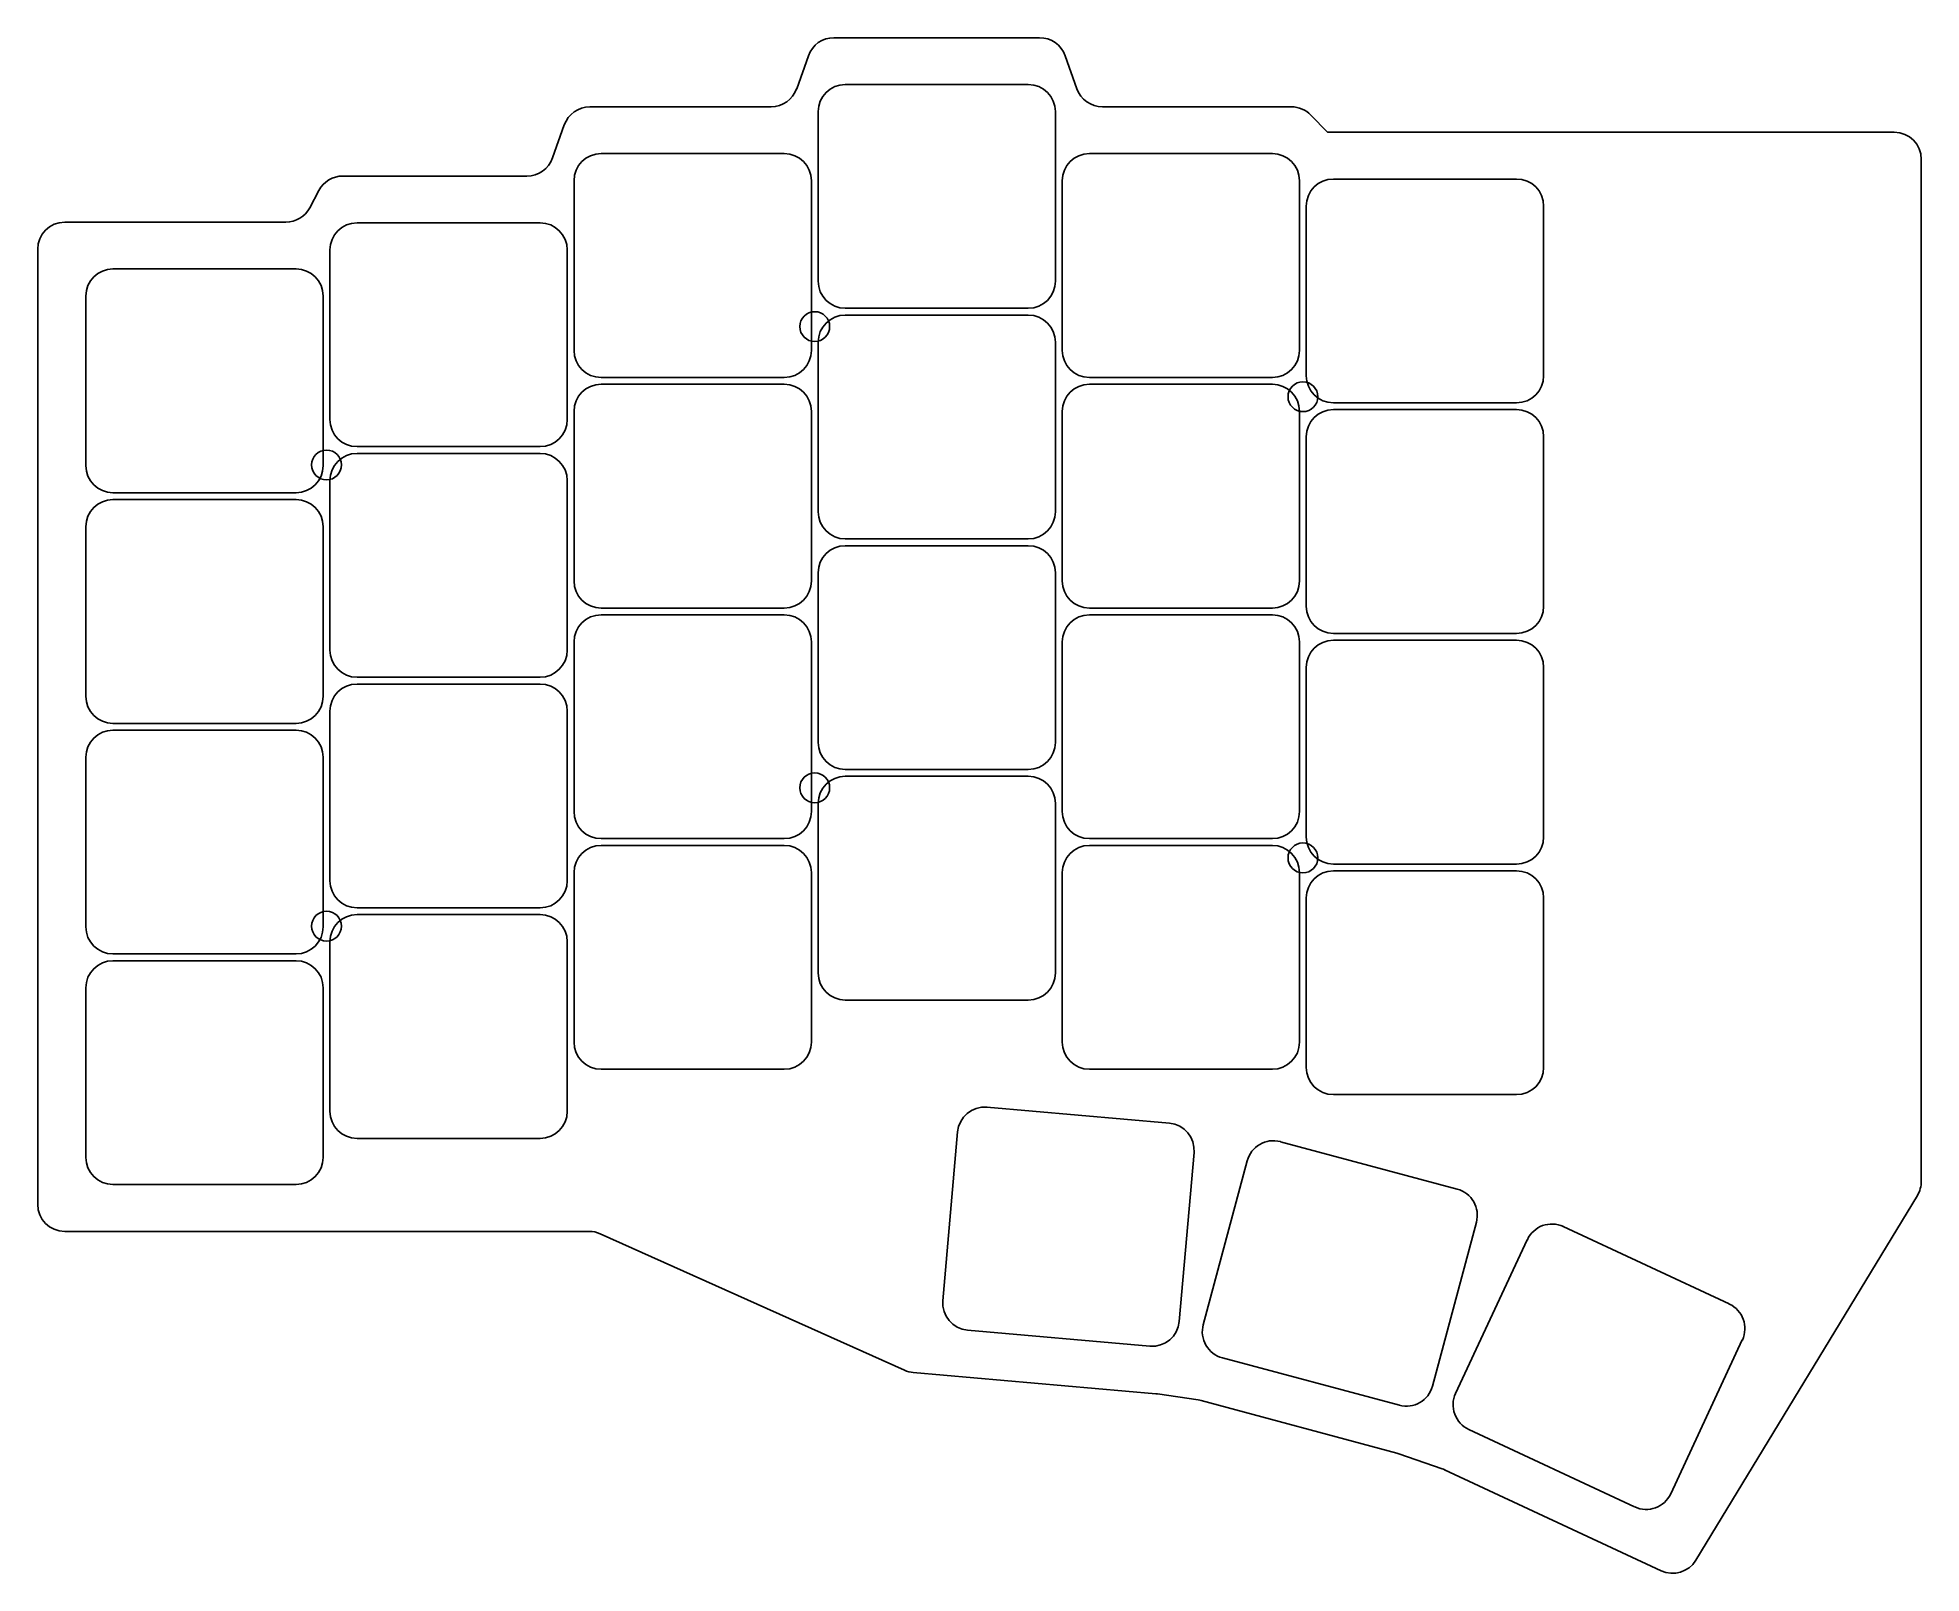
# Model space of a CAD drawing. Header units: millimetres. Extents: x 88 to 227, y -137 to -24.
import ezdxf

# ---------------------------------------------------------------- set-up
doc = ezdxf.new("R2010")
doc.units = ezdxf.units.MM

msp = doc.modelspace()

# ---------------------------------------------------------------- linework, layer by layer
for p, q in [((146.42, -23.7), (161.58, -23.7)), ((143.67, -27.47), (144.53, -25.03)), ((163.47, -25.03), (164.33, -27.47)), ((160.75, -27.15), (147.25, -27.15)), ((128.42, -28.8), (141.78, -28.8)), ((145.25, -29.15), (145.25, -41.65)), ((162.75, -41.65), (162.75, -29.15)), ((166.22, -28.8), (180.15, -28.8)), ((125.67, -32.57), (126.53, -30.13)), ((181.59, -29.41), (182.8, -30.67)), ((182.8, -30.67), (224.6, -30.67)), ((142.75, -32.25), (129.25, -32.25)), ((178.75, -32.25), (165.25, -32.25)), ((226.6, -32.67), (226.6, -108.01)), ((110.2, -33.9), (123.78, -33.9)), ((127.25, -34.25), (127.25, -46.75)), ((144.75, -46.75), (144.75, -34.25)), ((163.25, -34.25), (163.25, -46.75)), ((180.75, -46.75), (180.75, -34.25)), ((196.75, -34.12), (183.25, -34.12)), ((107.76, -36.24), (108.44, -34.96)), ((89.7, -37.3), (106, -37.3)), ((124.75, -37.35), (111.25, -37.35)), ((181.25, -36.12), (181.25, -48.62)), ((198.75, -48.62), (198.75, -36.12)), ((87.7, -109.7), (87.7, -39.3)), ((109.25, -39.35), (109.25, -51.85)), ((126.75, -51.85), (126.75, -39.35)), ((106.75, -40.75), (93.25, -40.75)), ((91.25, -42.75), (91.25, -55.25)), ((108.75, -55.25), (108.75, -42.75)), ((147.25, -43.65), (160.75, -43.65)), ((160.75, -44.15), (147.25, -44.15)), ((145.25, -46.15), (145.25, -58.65)), ((162.75, -58.65), (162.75, -46.15)), ((129.25, -48.75), (142.75, -48.75)), ((142.75, -49.25), (129.25, -49.25)), ((165.25, -48.75), (178.75, -48.75)), ((178.75, -49.25), (165.25, -49.25)), ((127.25, -51.25), (127.25, -63.75)), ((144.75, -63.75), (144.75, -51.25)), ((163.25, -51.25), (163.25, -63.75)), ((180.75, -63.75), (180.75, -51.25)), ((183.25, -50.62), (196.75, -50.62)), ((196.75, -51.12), (183.25, -51.12)), ((111.25, -53.85), (124.75, -53.85)), ((181.25, -53.12), (181.25, -65.62)), ((198.75, -65.62), (198.75, -53.12)), ((124.75, -54.35), (111.25, -54.35)), ((109.25, -56.35), (109.25, -68.85)), ((126.75, -68.85), (126.75, -56.35)), ((93.25, -57.25), (106.75, -57.25)), ((106.75, -57.75), (93.25, -57.75)), ((91.25, -59.75), (91.25, -72.25)), ((108.75, -72.25), (108.75, -59.75)), ((147.25, -60.65), (160.75, -60.65)), ((160.75, -61.15), (147.25, -61.15)), ((145.25, -63.15), (145.25, -75.65)), ((162.75, -75.65), (162.75, -63.15)), ((129.25, -65.75), (142.75, -65.75)), ((142.75, -66.25), (129.25, -66.25)), ((165.25, -65.75), (178.75, -65.75)), ((178.75, -66.25), (165.25, -66.25)), ((183.25, -67.62), (196.75, -67.62)), ((127.25, -68.25), (127.25, -80.75)), ((144.75, -80.75), (144.75, -68.25)), ((163.25, -68.25), (163.25, -80.75)), ((180.75, -80.75), (180.75, -68.25)), ((196.75, -68.12), (183.25, -68.12)), ((181.25, -70.12), (181.25, -82.62)), ((198.75, -82.62), (198.75, -70.12)), ((111.25, -70.85), (124.75, -70.85)), ((124.75, -71.35), (111.25, -71.35)), ((109.25, -73.35), (109.25, -85.85)), ((126.75, -85.85), (126.75, -73.35)), ((93.25, -74.25), (106.75, -74.25)), ((106.75, -74.75), (93.25, -74.75)), ((91.25, -76.75), (91.25, -89.25)), ((108.75, -89.25), (108.75, -76.75)), ((147.25, -77.65), (160.75, -77.65)), ((160.75, -78.15), (147.25, -78.15)), ((145.25, -80.15), (145.25, -92.65)), ((162.75, -92.65), (162.75, -80.15)), ((129.25, -82.75), (142.75, -82.75)), ((142.75, -83.25), (129.25, -83.25)), ((165.25, -82.75), (178.75, -82.75)), ((178.75, -83.25), (165.25, -83.25)), ((183.25, -84.62), (196.75, -84.62)), ((127.25, -85.25), (127.25, -97.75)), ((144.75, -97.75), (144.75, -85.25)), ((163.25, -85.25), (163.25, -97.75)), ((180.75, -97.75), (180.75, -85.25)), ((196.75, -85.12), (183.25, -85.12)), ((181.25, -87.12), (181.25, -99.62)), ((198.75, -99.62), (198.75, -87.12)), ((111.25, -87.85), (124.75, -87.85)), ((124.75, -88.35), (111.25, -88.35)), ((93.25, -91.25), (106.75, -91.25)), ((109.25, -90.35), (109.25, -102.85)), ((126.75, -102.85), (126.75, -90.35)), ((106.75, -91.75), (93.25, -91.75)), ((91.25, -93.75), (91.25, -106.25)), ((108.75, -106.25), (108.75, -93.75)), ((147.25, -94.65), (160.75, -94.65)), ((129.25, -99.75), (142.75, -99.75)), ((165.25, -99.75), (178.75, -99.75)), ((171.15, -103.73), (157.7, -102.55)), ((183.25, -101.62), (196.75, -101.62)), ((111.25, -104.85), (124.75, -104.85)), ((155.53, -104.37), (154.45, -116.82)), ((192.38, -108.58), (179.34, -105.09)), ((171.88, -118.35), (172.97, -105.89)), ((176.89, -106.5), (173.65, -118.58)), ((93.25, -108.25), (106.75, -108.25)), ((226.31, -109.05), (209.97, -135.95)), ((190.56, -123.11), (193.79, -111.03)), ((89.7, -111.7), (128.37, -111.7)), ((151.62, -121.93), (129.19, -111.88)), ((197.54, -112.32), (192.26, -123.65)), ((212.44, -117.05), (200.2, -111.35)), ((156.26, -118.99), (169.71, -120.16)), ((208.12, -131.04), (213.4, -119.71)), ((170.16, -123.67), (152.26, -122.1)), ((175.07, -121.03), (188.11, -124.52)), ((173.28, -124.13), (170.28, -123.68)), ((187.92, -128.05), (173.5, -124.18)), ((193.23, -126.3), (205.46, -132.01)), ((191.27, -129.21), (188.07, -128.09)), ((207.41, -136.72), (191.45, -129.28))]:
    msp.add_line(p, q)
for centre in [(145, -45), (181, -50.17), (109, -55.2), (145, -79), (181, -84.17), (109, -89.2)]:
    msp.add_circle(centre, 1.1)
for centre, start, end in [((146.42, -25.7), 90, 160.56), ((161.58, -25.7), 19.44, 90), ((141.78, -26.8), 270, 340.56), ((147.25, -29.15), 90, 180), ((160.75, -29.15), 0, 90), ((166.22, -26.8), 199.44, 270), ((128.42, -30.8), 90, 160.56), ((180.15, -30.8), 43.9073, 90), ((224.6, -32.67), 0, 90), ((123.78, -31.9), 270, 340.56), ((129.25, -34.25), 90, 180), ((142.75, -34.25), 0, 90), ((165.25, -34.25), 90, 180), ((178.75, -34.25), 0, 90), ((110.2, -35.9), 90, 152.1027), ((183.25, -36.12), 90, 180), ((196.75, -36.12), 0, 90), ((89.7, -39.3), 90, 180), ((106, -35.3), 270, 332.1027), ((111.25, -39.35), 90, 180), ((124.75, -39.35), 0, 90), ((93.25, -42.75), 90, 180), ((106.75, -42.75), 0, 90), ((147.25, -41.65), 180, 270), ((160.75, -41.65), 270, 0), ((147.25, -46.15), 90, 180), ((160.75, -46.15), 0, 90), ((129.25, -46.75), 180, 270), ((142.75, -46.75), 270, 0), ((165.25, -46.75), 180, 270), ((178.75, -46.75), 270, 0), ((129.25, -51.25), 90, 180), ((142.75, -51.25), 0, 90), ((165.25, -51.25), 90, 180), ((178.75, -51.25), 0, 90), ((183.25, -48.62), 180, 270), ((196.75, -48.62), 270, 0), ((183.25, -53.12), 90, 180), ((196.75, -53.12), 0, 90), ((111.25, -51.85), 180, 270), ((124.75, -51.85), 270, 0), ((93.25, -55.25), 180, 270), ((106.75, -55.25), 270, 0), ((111.25, -56.35), 90, 180), ((124.75, -56.35), 0, 90), ((93.25, -59.75), 90, 180), ((106.75, -59.75), 0, 90), ((147.25, -58.65), 180, 270), ((160.75, -58.65), 270, 0), ((147.25, -63.15), 90, 180), ((160.75, -63.15), 0, 90), ((129.25, -63.75), 180, 270), ((142.75, -63.75), 270, 0), ((165.25, -63.75), 180, 270), ((178.75, -63.75), 270, 0), ((129.25, -68.25), 90, 180), ((142.75, -68.25), 0, 90), ((165.25, -68.25), 90, 180), ((178.75, -68.25), 0, 90), ((183.25, -65.62), 180, 270), ((196.75, -65.62), 270, 0), ((111.25, -68.85), 180, 270), ((124.75, -68.85), 270, 0), ((183.25, -70.12), 90, 180), ((196.75, -70.12), 0, 90), ((111.25, -73.35), 90, 180), ((124.75, -73.35), 0, 90), ((93.25, -72.25), 180, 270), ((106.75, -72.25), 270, 0), ((93.25, -76.75), 90, 180), ((106.75, -76.75), 0, 90), ((147.25, -75.65), 180, 270), ((160.75, -75.65), 270, 0), ((147.25, -80.15), 90, 180), ((160.75, -80.15), 0, 90), ((129.25, -80.75), 180, 270), ((142.75, -80.75), 270, 0), ((165.25, -80.75), 180, 270), ((178.75, -80.75), 270, 0), ((129.25, -85.25), 90, 180), ((142.75, -85.25), 0, 90), ((165.25, -85.25), 90, 180), ((178.75, -85.25), 0, 90), ((183.25, -82.62), 180, 270), ((196.75, -82.62), 270, 0), ((111.25, -85.85), 180, 270), ((124.75, -85.85), 270, 0), ((183.25, -87.12), 90, 180), ((196.75, -87.12), 0, 90), ((111.25, -90.35), 90, 180), ((124.75, -90.35), 0, 90), ((93.25, -89.25), 180, 270), ((106.75, -89.25), 270, 0), ((93.25, -93.75), 90, 180), ((106.75, -93.75), 0, 90), ((147.25, -92.65), 180, 270), ((160.75, -92.65), 270, 0), ((129.25, -97.75), 180, 270), ((142.75, -97.75), 270, 0), ((165.25, -97.75), 180, 270), ((178.75, -97.75), 270, 0), ((183.25, -99.62), 180, 270), ((196.75, -99.62), 270, 0), ((157.53, -104.54), 85, 175), ((111.25, -102.85), 180, 270), ((124.75, -102.85), 270, 0), ((170.98, -105.72), 355, 85), ((178.82, -107.02), 75, 165), ((93.25, -106.25), 180, 270), ((106.75, -106.25), 270, 0), ((224.6, -108.01), 328.7205, 0), ((89.7, -109.7), 180, 270), ((191.86, -110.52), 345, 75), ((128.37, -113.7), 65.8478, 90), ((199.36, -113.16), 65, 155), ((156.44, -116.99), 175, 265), ((211.59, -118.87), 335, 65), ((169.89, -118.17), 265, 355), ((175.58, -119.1), 165, 255), ((152.44, -120.11), 245.8478, 265), ((188.62, -122.59), 255, 345), ((169.98, -125.66), 81.4008, 85), ((172.98, -126.11), 75, 81.4008), ((194.07, -124.49), 155, 245), ((187.41, -129.98), 70.7561, 75), ((190.61, -131.09), 65, 70.7561), ((206.31, -130.2), 245, 335), ((208.26, -134.91), 245, 328.7205)]:
    msp.add_arc(centre, 2, start, end)

doc.saveas('drawing.dxf')
